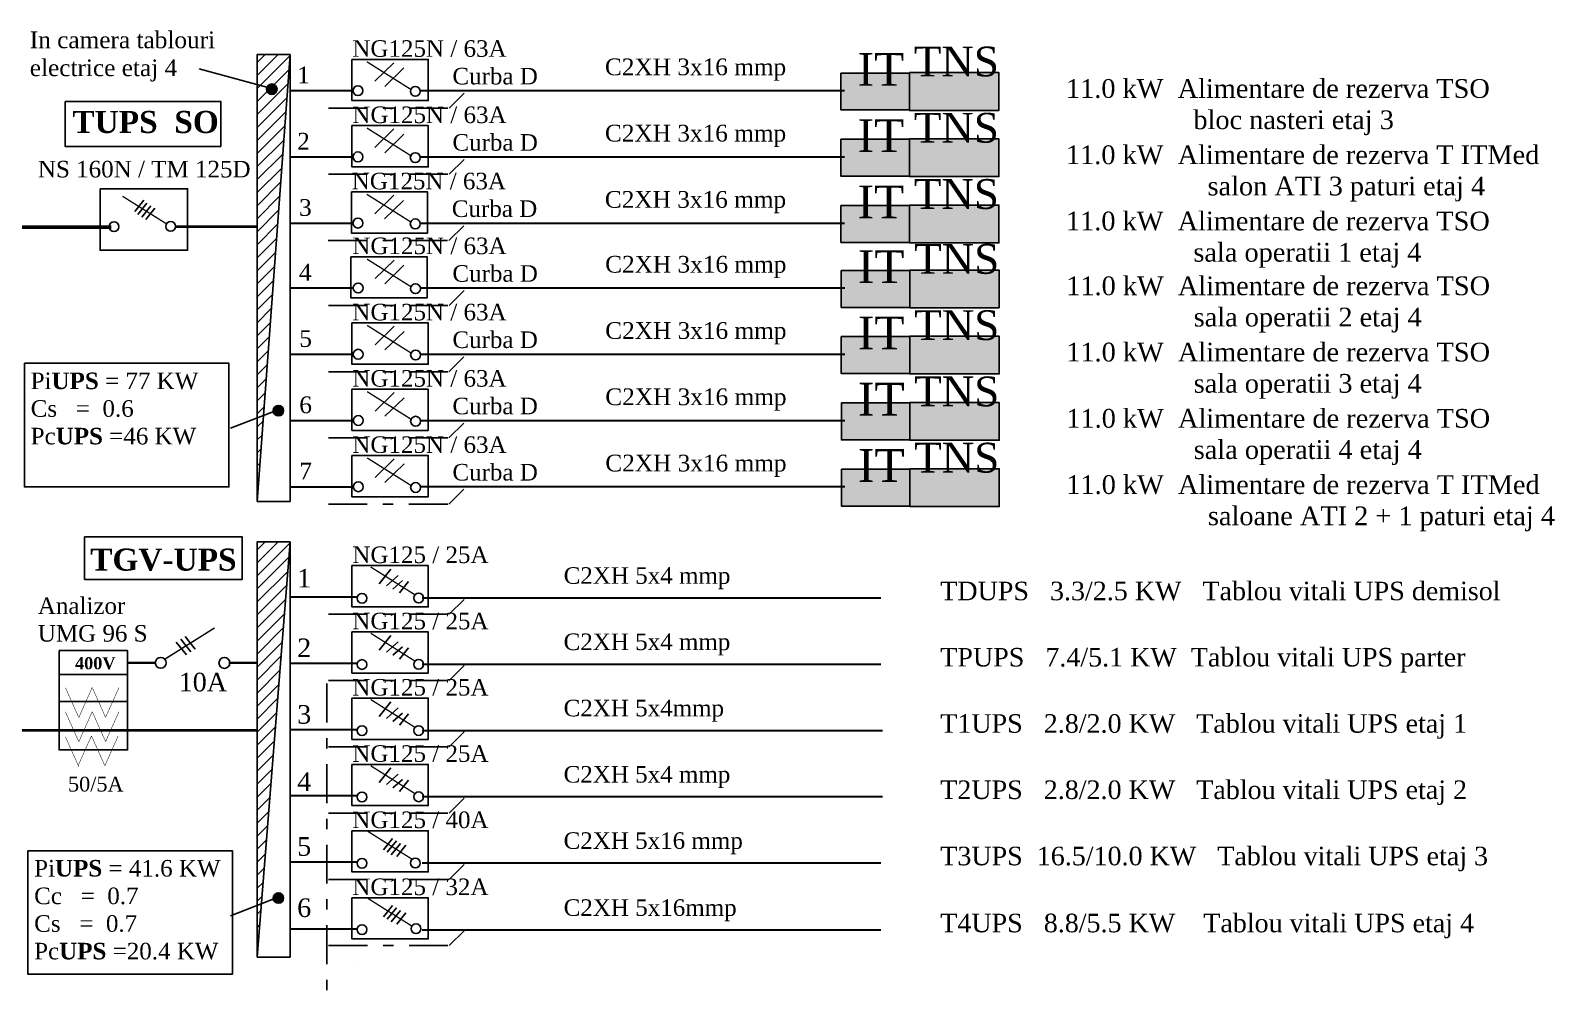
# Model space of a CAD drawing. Extents: x -12085 to 47, y -14993 to 123352.
# Drawn here: x -11859.96 to -11839.26, y -14885.55 to -14872.49 of the extents above; entities that cross this region are included whole.
import ezdxf

# ---------------------------------------------------------------- set-up
doc = ezdxf.new("R2010")
doc.units = 0
doc.header["$MEASUREMENT"] = 0
doc.linetypes.add('DOUBLE_DASHED', pattern=[1.093611, 0.529167, -0.211667, 0.141111, -0.211667])
doc.layers.add('Circuite', color=7, linetype='CONTINUOUS', lineweight=25)
for name, color, linetype in [('circuite iluminat normal', 7, 'CONTINUOUS'), ('ELECTRICAL', 7, 'CONTINUOUS'), ('Texte', 7, 'CONTINUOUS')]:
    doc.layers.add(name, color=color, linetype=linetype)

msp = doc.modelspace()

# ---------------------------------------------------------------- hatches: boundary and pattern name
at = {"layer": 'circuite iluminat normal', "true_color": 0xffe085}
for points in [[(-11848.02, -14873.573), (-11848.02, -14873.071), (-11848.951, -14873.071), (-11848.951, -14873.573)], [(-11848.02, -14874.473), (-11848.02, -14873.971), (-11848.951, -14873.971), (-11848.951, -14874.473)], [(-11848.02, -14875.373), (-11848.02, -14874.871), (-11848.952, -14874.871), (-11848.952, -14875.373)], [(-11848.016, -14876.254), (-11848.016, -14875.752), (-11848.948, -14875.752), (-11848.948, -14876.254)], [(-11848.016, -14877.154), (-11848.016, -14876.652), (-11848.947, -14876.652), (-11848.947, -14877.154)], [(-11848.015, -14878.054), (-11848.015, -14877.552), (-11848.946, -14877.552), (-11848.946, -14878.054)], [(-11848.015, -14878.954), (-11848.015, -14878.452), (-11848.946, -14878.452), (-11848.946, -14878.954)]]:
    msp.add_hatch(color=41, dxfattribs=at).paths.add_polyline_path(points)
at = {"layer": 'circuite iluminat normal', "true_color": 0xff8a8a}
for points in [[(-11846.805, -14873.578), (-11846.805, -14873.066), (-11848.02, -14873.066), (-11848.02, -14873.578)], [(-11846.805, -14874.478), (-11846.805, -14873.966), (-11848.02, -14873.966), (-11848.02, -14874.478)], [(-11846.806, -14875.378), (-11846.806, -14874.866), (-11848.02, -14874.866), (-11848.02, -14875.378)], [(-11846.802, -14876.259), (-11846.802, -14875.747), (-11848.016, -14875.747), (-11848.016, -14876.259)], [(-11846.801, -14877.159), (-11846.801, -14876.647), (-11848.016, -14876.647), (-11848.016, -14877.159)], [(-11846.8, -14878.059), (-11846.8, -14877.547), (-11848.015, -14877.547), (-11848.015, -14878.059)], [(-11846.801, -14878.959), (-11846.801, -14878.447), (-11848.015, -14878.447), (-11848.015, -14878.959)]]:
    msp.add_hatch(color=11, dxfattribs=at).paths.add_polyline_path(points)
at = {"layer": 'ELECTRICAL', "linetype": 'Continuous'}
h = msp.add_hatch(dxfattribs=at)
h.set_pattern_fill('ANSI31', color=5, style=0)
h.set_pattern_definition([(45, (-11744.62252, -14777.81435), (-0.08838835, 0.08838835), [])])
h.paths.add_polyline_path([(-11856.437, -14872.82), (-11856.884, -14872.82), (-11856.884, -14878.89)])
for points in [[(-11856.614, -14873.291, 1), (-11856.756, -14873.291, 1)], [(-11856.524, -14877.657, 1), (-11856.666, -14877.657, 1)], [(-11856.524, -14884.277, 1), (-11856.666, -14884.277, 1)]]:
    msp.add_hatch(color=5, dxfattribs=at).paths.add_polyline_path(points)
h = msp.add_hatch(dxfattribs=at)
h.set_pattern_fill('ANSI31', color=5, style=0)
h.set_pattern_definition([(45, (-11744.62252, -14784.43417), (-0.08838835, 0.08838835), [])])
h.paths.add_polyline_path([(-11856.437, -14879.44), (-11856.884, -14879.44), (-11856.884, -14885.079)])

# ---------------------------------------------------------------- linework, layer by layer
at = {"layer": 'Circuite', "linetype": 'Continuous'}
msp.add_line((-11856.884, -14878.89), (-11856.437, -14878.89), dxfattribs=at)
at = {"layer": 'Circuite', "linetype": 'DOUBLE_DASHED'}
for p, q in [((-11857.844, -14880.973), (-11857.983, -14880.8)), ((-11857.783, -14880.933), (-11857.921, -14880.76)), ((-11857.724, -14880.897), (-11857.862, -14880.724))]:
    msp.add_line(p, q, dxfattribs=at)
at = {"layer": 'Circuite', "color": 5, "linetype": 'Continuous', "ltscale": 5}
for points in [[(-11859.494, -14873.458), (-11857.378, -14873.458), (-11857.378, -14874.069), (-11859.494, -14874.069)], [(-11859.228, -14879.372), (-11857.086, -14879.372), (-11857.086, -14879.95), (-11859.228, -14879.95)]]:
    msp.add_lwpolyline(points, close=True, dxfattribs=at)
at = {"layer": 'Circuite', "linetype": 'Continuous', "flags": 128}
for points, const_width in [([(-11865.215, -14876.503), (-11865.215, -14875.164), (-11858.864, -14875.164)], 0.05), ([(-11858.134, -14881.03), (-11857.462, -14880.608)], 0.0202), ([(-11858.134, -14881.03), (-11857.462, -14880.608)], 0.0202), ([(-11858.27, -14881.083), (-11858.65, -14881.083)], 0.0303), ([(-11856.884, -14881.083), (-11857.27, -14881.083)], 0.0303)]:
    msp.add_lwpolyline(points, dxfattribs=dict(at, const_width=const_width))
at = {"layer": 'Circuite', "linetype": 'Continuous', "ltscale": 5}
msp.add_lwpolyline([(-11859.575, -14880.915), (-11858.645, -14880.915), (-11858.645, -14882.266), (-11859.575, -14882.266)], close=True, dxfattribs=at)
at = {"layer": 'Circuite', "linetype": 'Continuous'}
for centre in [(-11858.193, -14881.082), (-11857.329, -14881.084)]:
    msp.add_circle(centre, 0.0743, dxfattribs=at)
at = {"layer": 'circuite iluminat normal'}
for p, q in [((-11855.285, -14873.183), (-11855.025, -14872.931)), ((-11855.151, -14873.253), (-11854.892, -14873.001)), ((-11855.285, -14874.083), (-11855.025, -14873.831)), ((-11855.151, -14874.153), (-11854.892, -14873.901)), ((-11855.285, -14874.983), (-11855.026, -14874.731)), ((-11855.152, -14875.053), (-11854.893, -14874.801)), ((-11855.281, -14875.863), (-11855.022, -14875.611)), ((-11855.148, -14875.933), (-11854.889, -14875.681)), ((-11855.28, -14876.763), (-11855.021, -14876.511)), ((-11855.147, -14876.833), (-11854.888, -14876.581)), ((-11855.28, -14877.663), (-11855.02, -14877.411)), ((-11855.147, -14877.733), (-11854.887, -14877.481)), ((-11855.28, -14878.563), (-11855.02, -14878.311)), ((-11855.147, -14878.633), (-11854.887, -14878.381))]:
    msp.add_line(p, q, dxfattribs=at)
for points in [[(-11848.951, -14873.071), (-11848.02, -14873.071), (-11848.02, -14873.573), (-11848.951, -14873.573)], [(-11848.02, -14873.066), (-11846.805, -14873.066), (-11846.805, -14873.578), (-11848.02, -14873.578)], [(-11848.951, -14873.971), (-11848.02, -14873.971), (-11848.02, -14874.473), (-11848.951, -14874.473)], [(-11848.02, -14873.966), (-11846.805, -14873.966), (-11846.805, -14874.478), (-11848.02, -14874.478)], [(-11848.952, -14874.871), (-11848.02, -14874.871), (-11848.02, -14875.373), (-11848.952, -14875.373)], [(-11848.02, -14874.866), (-11846.806, -14874.866), (-11846.806, -14875.378), (-11848.02, -14875.378)], [(-11848.948, -14875.752), (-11848.016, -14875.752), (-11848.016, -14876.254), (-11848.948, -14876.254)], [(-11848.016, -14875.747), (-11846.802, -14875.747), (-11846.802, -14876.259), (-11848.016, -14876.259)], [(-11848.947, -14876.652), (-11848.016, -14876.652), (-11848.016, -14877.154), (-11848.947, -14877.154)], [(-11848.016, -14876.647), (-11846.801, -14876.647), (-11846.801, -14877.159), (-11848.016, -14877.159)], [(-11848.946, -14877.552), (-11848.015, -14877.552), (-11848.015, -14878.054), (-11848.946, -14878.054)], [(-11848.015, -14877.547), (-11846.8, -14877.547), (-11846.8, -14878.059), (-11848.015, -14878.059)], [(-11848.946, -14878.452), (-11848.015, -14878.452), (-11848.015, -14878.954), (-11848.946, -14878.954)], [(-11848.015, -14878.447), (-11846.801, -14878.447), (-11846.801, -14878.959), (-11848.015, -14878.959)]]:
    msp.add_lwpolyline(points, close=True, dxfattribs=at)
at = {"layer": 'ELECTRICAL', "color": 5, "linetype": 'Continuous'}
for p, q in [((-11857.672, -14873.015), (-11856.691, -14873.281)), ((-11857.245, -14877.897), (-11856.6, -14877.647)), ((-11857.245, -14884.517), (-11856.6, -14884.267))]:
    msp.add_line(p, q, dxfattribs=at)
at = {"layer": 'ELECTRICAL', "linetype": 'Continuous'}
for p, q in [((-11856.437, -14872.82), (-11856.884, -14878.89)), ((-11858.894, -14875.158), (-11858.894, -14875.158)), ((-11855.567, -14878.837), (-11855.567, -14878.837)), ((-11856.437, -14879.44), (-11856.884, -14885.079)), ((-11855.224, -14880.009), (-11855.068, -14879.81)), ((-11855.125, -14880.037), (-11854.968, -14879.895)), ((-11855.039, -14880.08), (-11854.911, -14879.966)), ((-11855.558, -14880.572), (-11855.558, -14880.572)), ((-11855.224, -14880.909), (-11855.068, -14880.71)), ((-11855.125, -14880.937), (-11854.968, -14880.795)), ((-11855.039, -14880.98), (-11854.911, -14880.866)), ((-11855.224, -14881.809), (-11855.068, -14881.61)), ((-11855.125, -14881.837), (-11854.968, -14881.695)), ((-11855.039, -14881.88), (-11854.911, -14881.766)), ((-11855.224, -14882.709), (-11855.068, -14882.51)), ((-11855.125, -14882.737), (-11854.968, -14882.595)), ((-11855.039, -14882.78), (-11854.911, -14882.666)), ((-11855.558, -14884.696), (-11855.558, -14884.696)), ((-11856.884, -14885.079), (-11856.437, -14885.079)), ((-11855.567, -14885.211), (-11855.567, -14885.211))]:
    msp.add_line(p, q, dxfattribs=at)
at = {"layer": 'ELECTRICAL', "linetype": 'DOUBLE_DASHED'}
for p, q in [((-11854.275, -14873.547), (-11854.072, -14873.345)), ((-11855.914, -14873.547), (-11854.275, -14873.547)), ((-11854.275, -14874.447), (-11854.073, -14874.245)), ((-11855.914, -14874.447), (-11854.275, -14874.447)), ((-11858.545, -14874.953), (-11858.422, -14874.799)), ((-11858.504, -14874.995), (-11858.381, -14874.841)), ((-11858.451, -14875.027), (-11858.328, -14874.873)), ((-11858.396, -14875.062), (-11858.273, -14874.908)), ((-11854.279, -14875.347), (-11854.077, -14875.145)), ((-11855.918, -14875.347), (-11854.279, -14875.347)), ((-11854.275, -14876.228), (-11854.073, -14876.025)), ((-11855.914, -14876.228), (-11854.275, -14876.228)), ((-11854.278, -14877.128), (-11854.075, -14876.925)), ((-11855.916, -14877.128), (-11854.278, -14877.128)), ((-11854.277, -14878.028), (-11854.075, -14877.825)), ((-11855.916, -14878.028), (-11854.277, -14878.028)), ((-11854.277, -14878.928), (-11854.075, -14878.725)), ((-11855.916, -14878.928), (-11854.277, -14878.928)), ((-11854.95, -14880.131), (-11854.827, -14879.977)), ((-11854.275, -14880.423), (-11854.073, -14880.22)), ((-11855.914, -14880.423), (-11854.275, -14880.423)), ((-11854.95, -14881.031), (-11854.827, -14880.877)), ((-11854.275, -14881.323), (-11854.073, -14881.12)), ((-11855.939, -14881.365), (-11855.909, -14918.923)), ((-11855.914, -14881.323), (-11854.275, -14881.323)), ((-11854.95, -14881.931), (-11854.827, -14881.777)), ((-11854.275, -14882.223), (-11854.073, -14882.02)), ((-11855.914, -14882.223), (-11854.275, -14882.223)), ((-11854.95, -14882.831), (-11854.827, -14882.677)), ((-11854.275, -14883.123), (-11854.073, -14882.92)), ((-11855.914, -14883.123), (-11854.275, -14883.123)), ((-11855.168, -14883.623), (-11855.045, -14883.469)), ((-11855.115, -14883.655), (-11854.992, -14883.501)), ((-11855.061, -14883.691), (-11854.938, -14883.537)), ((-11854.987, -14883.712), (-11854.864, -14883.558)), ((-11854.275, -14884.023), (-11854.073, -14883.821)), ((-11855.914, -14884.023), (-11854.275, -14884.023)), ((-11855.168, -14884.533), (-11855.045, -14884.379)), ((-11855.115, -14884.565), (-11854.992, -14884.411)), ((-11855.061, -14884.601), (-11854.938, -14884.447)), ((-11854.987, -14884.633), (-11854.864, -14884.479)), ((-11854.275, -14884.923), (-11854.073, -14884.721)), ((-11855.914, -14884.923), (-11854.275, -14884.923))]:
    msp.add_line(p, q, dxfattribs=at)
at = {"layer": 'ELECTRICAL', "linetype": 'Continuous'}
for points in [[(-11856.884, -14878.89), (-11856.884, -14872.82), (-11856.437, -14872.82), (-11856.437, -14878.89)], [(-11856.884, -14885.079), (-11856.884, -14879.44), (-11856.437, -14879.44), (-11856.437, -14885.079)]]:
    msp.add_lwpolyline(points, dxfattribs=at)
for points in [[(-11855.596, -14872.886), (-11854.56, -14872.886), (-11854.56, -14873.446), (-11855.596, -14873.446)], [(-11855.596, -14873.786), (-11854.56, -14873.786), (-11854.56, -14874.346), (-11855.596, -14874.346)], [(-11859.019, -14874.643), (-11857.829, -14874.643), (-11857.829, -14875.478), (-11859.019, -14875.478)], [(-11855.604, -14874.686), (-11854.567, -14874.686), (-11854.567, -14875.246), (-11855.604, -14875.246)], [(-11855.61, -14875.566), (-11854.574, -14875.566), (-11854.574, -14876.126), (-11855.61, -14876.126)], [(-11855.596, -14876.466), (-11854.56, -14876.466), (-11854.56, -14877.026), (-11855.596, -14877.026)], [(-11855.596, -14877.366), (-11854.56, -14877.366), (-11854.56, -14877.926), (-11855.596, -14877.926)], [(-11855.596, -14878.266), (-11854.56, -14878.266), (-11854.56, -14878.826), (-11855.596, -14878.826)], [(-11855.596, -14879.762), (-11854.56, -14879.762), (-11854.56, -14880.322), (-11855.596, -14880.322)], [(-11855.596, -14880.662), (-11854.56, -14880.662), (-11854.56, -14881.222), (-11855.596, -14881.222)], [(-11855.596, -14881.562), (-11854.56, -14881.562), (-11854.56, -14882.122), (-11855.596, -14882.122)], [(-11855.596, -14882.462), (-11854.56, -14882.462), (-11854.56, -14883.022), (-11855.596, -14883.022)], [(-11855.596, -14883.362), (-11854.56, -14883.362), (-11854.56, -14883.922), (-11855.596, -14883.922)], [(-11855.596, -14884.272), (-11854.56, -14884.272), (-11854.56, -14884.832), (-11855.596, -14884.832)]]:
    msp.add_lwpolyline(points, close=True, dxfattribs=at)
at = {"layer": 'ELECTRICAL', "linetype": 'Continuous', "flags": 128}
for points, const_width in [([(-11854.789, -14873.298), (-11855.393, -14872.918)], 0.0182), ([(-11854.789, -14873.298), (-11855.393, -14872.918)], 0.0182), ([(-11856.437, -14873.312), (-11855.581, -14873.312)], 0.0273), ([(-11856.437, -14873.312), (-11855.582, -14873.312)], 0.0273), ([(-11856.437, -14873.312), (-11855.581, -14873.312)], 0.0273), ([(-11854.678, -14873.311), (-11848.9, -14873.311)], 0.0273), ([(-11854.789, -14874.198), (-11855.393, -14873.818)], 0.0182), ([(-11854.789, -14874.198), (-11855.393, -14873.818)], 0.0182), ([(-11856.437, -14874.212), (-11855.581, -14874.212)], 0.0273), ([(-11856.437, -14874.212), (-11855.582, -14874.212)], 0.0273), ([(-11856.437, -14874.212), (-11855.581, -14874.212)], 0.0273), ([(-11854.678, -14874.211), (-11848.9, -14874.211)], 0.0273), ([(-11858.115, -14875.12), (-11858.713, -14874.745)], 0.018), ([(-11854.79, -14875.098), (-11855.394, -14874.718)], 0.0182), ([(-11854.79, -14875.098), (-11855.394, -14874.718)], 0.0182), ([(-11857.993, -14875.158), (-11856.89, -14875.158)], 0.036), ([(-11856.437, -14875.112), (-11855.582, -14875.112)], 0.0273), ([(-11856.437, -14875.112), (-11855.582, -14875.112)], 0.0273), ([(-11854.678, -14875.111), (-11848.9, -14875.111)], 0.0273), ([(-11854.786, -14875.979), (-11855.39, -14875.599)], 0.0182), ([(-11854.786, -14875.979), (-11855.39, -14875.599)], 0.0182), ([(-11856.444, -14875.993), (-11855.578, -14875.993)], 0.0273), ([(-11856.437, -14875.993), (-11855.583, -14875.993)], 0.0273), ([(-11854.674, -14875.991), (-11848.896, -14875.991)], 0.0273), ([(-11854.785, -14876.879), (-11855.389, -14876.499)], 0.0182), ([(-11854.785, -14876.879), (-11855.389, -14876.499)], 0.0182), ([(-11856.437, -14876.893), (-11855.577, -14876.893)], 0.0273), ([(-11856.437, -14876.893), (-11855.577, -14876.893)], 0.0273), ([(-11854.674, -14876.891), (-11848.896, -14876.891)], 0.0273), ([(-11854.784, -14877.779), (-11855.389, -14877.399)], 0.0182), ([(-11854.784, -14877.779), (-11855.389, -14877.399)], 0.0182), ([(-11856.437, -14877.793), (-11855.576, -14877.793)], 0.0273), ([(-11856.437, -14877.793), (-11855.576, -14877.793)], 0.0273), ([(-11854.673, -14877.791), (-11848.895, -14877.791)], 0.0273), ([(-11854.784, -14878.679), (-11855.389, -14878.299)], 0.0182), ([(-11854.784, -14878.679), (-11855.389, -14878.299)], 0.0182), ([(-11856.437, -14878.693), (-11855.577, -14878.693)], 0.0273), ([(-11856.437, -14878.693), (-11855.577, -14878.693)], 0.0273), ([(-11854.673, -14878.691), (-11848.895, -14878.691)], 0.0273), ([(-11854.742, -14880.157), (-11855.34, -14879.781)], 0.018), ([(-11854.742, -14880.157), (-11855.34, -14879.781)], 0.018), ([(-11856.429, -14880.188), (-11855.524, -14880.188)], 0.027), ([(-11856.429, -14880.188), (-11855.524, -14880.188)], 0.027), ([(-11854.645, -14880.202), (-11848.408, -14880.202)], 0.027), ([(-11854.742, -14881.057), (-11855.34, -14880.681)], 0.018), ([(-11854.742, -14881.057), (-11855.34, -14880.681)], 0.018), ([(-11856.429, -14881.088), (-11855.524, -14881.088)], 0.027), ([(-11856.429, -14881.088), (-11855.524, -14881.088)], 0.027), ([(-11854.645, -14881.102), (-11848.408, -14881.102)], 0.027), ([(-11854.645, -14881.102), (-11848.408, -14881.102)], 0.027), ([(-11854.742, -14881.957), (-11855.34, -14881.581)], 0.018), ([(-11854.742, -14881.957), (-11855.34, -14881.581)], 0.018), ([(-11860.563, -14882.001), (-11856.894, -14882.001)], 0.036), ([(-11856.429, -14881.988), (-11855.524, -14881.988)], 0.027), ([(-11854.645, -14882.002), (-11848.385, -14882.002)], 0.027), ([(-11854.645, -14882.002), (-11848.408, -14882.002)], 0.027), ([(-11854.742, -14882.857), (-11855.34, -14882.481)], 0.018), ([(-11854.742, -14882.857), (-11855.34, -14882.481)], 0.018), ([(-11856.429, -14882.888), (-11855.524, -14882.888)], 0.027), ([(-11854.645, -14882.902), (-11848.385, -14882.902)], 0.027), ([(-11854.645, -14882.902), (-11848.408, -14882.902)], 0.027), ([(-11854.78, -14883.749), (-11855.377, -14883.373)], 0.018), ([(-11856.429, -14883.788), (-11855.524, -14883.788)], 0.027), ([(-11854.645, -14883.802), (-11848.408, -14883.802)], 0.027), ([(-11854.78, -14884.659), (-11855.377, -14884.283)], 0.018), ([(-11856.429, -14884.698), (-11855.524, -14884.698)], 0.027), ([(-11856.429, -14884.698), (-11855.524, -14884.698)], 0.027), ([(-11856.429, -14884.698), (-11855.57, -14884.698)], 0.018), ([(-11854.645, -14884.712), (-11848.408, -14884.712)], 0.027)]:
    msp.add_lwpolyline(points, dxfattribs=dict(at, const_width=const_width))
at = {"layer": 'ELECTRICAL', "color": 5, "linetype": 'Continuous'}
for points in [[(-11860.047, -14877.014), (-11857.267, -14877.014), (-11857.267, -14878.692), (-11860.047, -14878.692)], [(-11859.999, -14883.634), (-11857.22, -14883.634), (-11857.22, -14885.312), (-11859.999, -14885.312)]]:
    msp.add_lwpolyline(points, close=True, dxfattribs=at)
for centre in [(-11856.685, -14873.291), (-11856.595, -14877.657), (-11856.595, -14884.277)]:
    msp.add_circle(centre, 0.071, dxfattribs=at)
at = {"layer": 'ELECTRICAL', "linetype": 'Continuous'}
for centre, radius in [((-11855.515, -14873.31), 0.0669), ((-11855.515, -14873.31), 0.0669), ((-11854.735, -14873.32), 0.0669), ((-11855.515, -14874.21), 0.0669), ((-11855.515, -14874.21), 0.0669), ((-11854.736, -14874.22), 0.0669), ((-11858.059, -14875.155), 0.0662), ((-11855.515, -14875.11), 0.0669), ((-11855.515, -14875.11), 0.0669), ((-11854.736, -14875.12), 0.0669), ((-11858.828, -14875.158), 0.0662), ((-11855.511, -14875.991), 0.0669), ((-11854.732, -14876.001), 0.0669), ((-11855.511, -14876.891), 0.0669), ((-11855.511, -14876.891), 0.0669), ((-11854.731, -14876.901), 0.0669), ((-11855.51, -14877.791), 0.0669), ((-11855.51, -14877.791), 0.0669), ((-11854.731, -14877.801), 0.0669), ((-11855.51, -14878.691), 0.0669), ((-11855.51, -14878.691), 0.0669), ((-11854.731, -14878.701), 0.0669), ((-11855.459, -14880.205), 0.0662), ((-11854.689, -14880.202), 0.0662), ((-11855.459, -14881.105), 0.0662), ((-11854.689, -14881.102), 0.0662), ((-11855.459, -14882.005), 0.0662), ((-11854.689, -14882.002), 0.0662), ((-11855.459, -14882.905), 0.0662), ((-11854.689, -14882.902), 0.0662), ((-11855.459, -14883.805), 0.0662), ((-11854.735, -14883.802), 0.0662), ((-11855.459, -14884.705), 0.0662), ((-11854.724, -14884.694), 0.0662)]:
    msp.add_circle(centre, radius, dxfattribs=at)
at = {"layer": 'Texte', "linetype": 'Continuous'}
for p, q in [((-11858.645, -14882.266), (-11858.645, -14881.243)), ((-11859.574, -14881.606), (-11858.643, -14881.606)), ((-11859.574, -14882.263), (-11858.643, -14882.263))]:
    msp.add_line(p, q, dxfattribs=at)
msp.add_lwpolyline([(-11859.575, -14880.915), (-11858.645, -14880.915), (-11858.645, -14881.243), (-11859.575, -14881.243)], close=True, dxfattribs=at)
at = {"layer": 'Texte', "linetype": 'Continuous', "const_width": 0.00657, "flags": 128}
for points in [[(-11859.489, -14881.42), (-11859.307, -14881.826)], [(-11859.125, -14881.417), (-11859.306, -14881.823)], [(-11859.125, -14881.417), (-11858.943, -14881.823)], [(-11858.761, -14881.417), (-11858.943, -14881.823)], [(-11859.489, -14881.748), (-11859.307, -14882.154)], [(-11859.125, -14881.745), (-11859.306, -14882.152)], [(-11859.125, -14881.745), (-11858.943, -14882.152)], [(-11858.761, -14881.745), (-11858.943, -14882.152)], [(-11859.489, -14882.087), (-11859.307, -14882.493)], [(-11859.135, -14882.074), (-11859.317, -14882.48)], [(-11859.135, -14882.074), (-11858.953, -14882.48)], [(-11858.772, -14882.074), (-11858.953, -14882.48)]]:
    msp.add_lwpolyline(points, dxfattribs=at)

# ---------------------------------------------------------------- texts
at = {"layer": 'Circuite', "attachment_point": 1}
for s, insert, char_height, width in [('{\\fTimes New Roman|b0|i0|c0|p18;     \\H0.6x;   IT}', (-11850.632, -14872.799), 0.7425, 25.06048), ('{\\fTimes New Roman|b0|i0|c0|p18;    \\H0.5x;    TNS}', (-11849.796, -14872.712), 0.81, 27.3387), ('{\\fTimes New Roman|b0|i0|c0|p18;    \\H0.5x;    TNS}', (-11849.796, -14873.612), 0.81, 27.3387), ('{\\fTimes New Roman|b0|i0|c0|p18;     \\H0.6x;   IT}', (-11850.632, -14873.699), 0.7425, 25.06048), ('{\\fTimes New Roman|b0|i0|c0|p18;     \\H0.6x;   IT}', (-11850.633, -14874.599), 0.7425, 25.06048), ('{\\fTimes New Roman|b0|i0|c0|p18;    \\H0.5x;    TNS}', (-11849.796, -14874.512), 0.81, 27.3387), ('{\\fTimes New Roman|b0|i0|c0|p18;     \\H0.6x;   IT}', (-11850.629, -14875.479), 0.7425, 25.06048), ('{\\fTimes New Roman|b0|i0|c0|p18;    \\H0.5x;    TNS}', (-11849.792, -14875.393), 0.81, 27.3387), ('{\\fTimes New Roman|b0|i0|c0|p18;    \\H0.5x;    TNS}', (-11849.791, -14876.293), 0.81, 27.3387), ('{\\fTimes New Roman|b0|i0|c0|p18;     \\H0.6x;   IT}', (-11850.628, -14876.379), 0.7425, 25.06048), ('{\\fTimes New Roman|b0|i0|c0|p18;     \\H0.6x;   IT}', (-11850.627, -14877.279), 0.7425, 25.06048), ('{\\fTimes New Roman|b0|i0|c0|p18;    \\H0.5x;    TNS}', (-11849.791, -14877.193), 0.81, 27.3387), ('{\\fTimes New Roman|b0|i0|c0|p18;     \\H0.6x;   IT}', (-11850.627, -14878.179), 0.7425, 25.06048), ('{\\fTimes New Roman|b0|i0|c0|p18;    \\H0.5x;    TNS}', (-11849.791, -14878.093), 0.81, 27.3387)]:
    msp.add_mtext(s, dxfattribs=dict(at, insert=insert, char_height=char_height, width=width))
at = {"layer": 'Circuite', "color": 5, "linetype": 'Continuous', "char_height": 0.225015, "width": 3.27837, "attachment_point": 1}
for s, insert in [('{\\fTimes New Roman|b0|i0|c0|p18;Pi\\fTimes New Roman|b1|i0|c0|p18;UPS\\fTimes New Roman|b0|i0|c0|p18; = 77 KW\\PCs   =  0.6\\PPc\\fTimes New Roman|b1|i0|c0|p18;UPS\\fTimes New Roman|b0|i0|c0|p18; =46 KW}', (-11859.961, -14877.14)), ('{\\fTimes New Roman|b0|i0|c0|p18;Pi\\fTimes New Roman|b1|i0|c0|p18;UPS\\fTimes New Roman|b0|i0|c0|p18; = 41.6 KW\\PCc   =  0.7\\PCs   =  0.7\\PPc\\fTimes New Roman|b1|i0|c0|p18;UPS\\fTimes New Roman|b0|i0|c0|p18; =20.4 KW}', (-11859.914, -14883.76))]:
    msp.add_mtext(s, dxfattribs=dict(at, insert=insert))
at = {"layer": 'ELECTRICAL', "linetype": 'Continuous', "attachment_point": 1}
for s, insert, char_height, width in [('{\\fTimes New Roman|b0|i0|c0|p18;In camera tablouri \\Pelectrice etaj 4}', (-11859.973, -14872.507), 0.22748, 6.40415), ('{\\fTimes New Roman|b0|i0|c0|p18;NG125N / 63A\\P                Curba D}', (-11855.59, -14872.626), 0.225, 62.98872), ('{\\fTimes New Roman|b0|i0|c0|p18;1}', (-11856.34, -14872.984), 0.22748, 0.73338), ('{\\fTimes New Roman|b1|i0|c0|p18;\\C5;TUPS  SO}', (-11859.394, -14873.586), 0.3, 6.40415), ('{\\fTimes New Roman|b0|i0|c0|p18;NG125N / 63A\\P                Curba D}', (-11855.59, -14873.526), 0.225, 62.98872), ('{\\fTimes New Roman|b0|i0|c0|p18;2}', (-11856.34, -14873.884), 0.22748, 0.73338), ('{\\fTimes New Roman|b0|i0|c0|p18;  \\H1.1201x;NS 160N / TM 125D}', (-11860.014, -14874.264), 0.20089, 6.40415), ('{\\fTimes New Roman|b0|i0|c0|p18;NG125N / 63A\\P                Curba D}', (-11855.598, -14874.426), 0.225, 62.98872), ('{\\fTimes New Roman|b0|i0|c0|p18;3}', (-11856.314, -14874.784), 0.22748, 0.73338), ('{\\fTimes New Roman|b0|i0|c0|p18;NG125N / 63A\\P                Curba D}', (-11855.59, -14875.306), 0.225, 62.98872), ('{\\fTimes New Roman|b0|i0|c0|p18;4}', (-11856.316, -14875.664), 0.22748, 0.73338), ('{\\fTimes New Roman|b0|i0|c0|p18;NG125N / 63A\\P                Curba D}', (-11855.59, -14876.206), 0.225, 62.98872), ('{\\fTimes New Roman|b0|i0|c0|p18;5}', (-11856.311, -14876.564), 0.22748, 0.73338), ('{\\fTimes New Roman|b0|i0|c0|p18;NG125N / 63A\\P                Curba D}', (-11855.59, -14877.106), 0.225, 62.98872), ('{\\fTimes New Roman|b0|i0|c0|p18;6}', (-11856.311, -14877.464), 0.22748, 0.73338), ('{\\fTimes New Roman|b0|i0|c0|p18;NG125N / 63A\\P                Curba D}', (-11855.59, -14878.006), 0.225, 62.98872), ('{\\fTimes New Roman|b0|i0|c0|p18;7}', (-11856.311, -14878.364), 0.22748, 0.73338), ('{\\fTimes New Roman|b1|i0|c0|p18;\\C5;TGV-UPS}', (-11859.152, -14879.53), 0.3, 6.40415), ('{\\fTimes New Roman|b0|i0|c0|p18;NG125 / 25A }', (-11855.59, -14879.502), 0.225, 62.98872), ('{\\fTimes New Roman|b0|i0|c0|p18;1}', (-11856.34, -14879.806), 0.25275, 0.81487), ('\\pt6.525;{\\fTimes New Roman|b0|i0|c0|p18;NG125 / 25A }', (-11855.59, -14880.402), 0.225, 62.98872), ('{\\fTimes New Roman|b0|i0|c0|p18;2}', (-11856.34, -14880.752), 0.25275, 0.81487), ('{\\fTimes New Roman|b0|i0|c0|p18;NG125 / 25A }', (-11855.59, -14881.302), 0.225, 62.98872), ('{\\fTimes New Roman|b0|i0|c0|p18;3}', (-11856.34, -14881.656), 0.25275, 0.81487), ('{\\fTimes New Roman|b0|i0|c0|p18;NG125 / 25A }', (-11855.59, -14882.202), 0.225, 62.98872), ('{\\fTimes New Roman|b0|i0|c0|p18;4}', (-11856.34, -14882.569), 0.25275, 0.81487), ('{\\fTimes New Roman|b0|i0|c0|p18;NG125 / 40A }', (-11855.59, -14883.102), 0.225, 62.98872), ('{\\fTimes New Roman|b0|i0|c0|p18;5}', (-11856.34, -14883.45), 0.25275, 0.81487), ('{\\fTimes New Roman|b0|i0|c0|p18;NG125 / 32A }', (-11855.59, -14884.012), 0.225, 62.98872), ('{\\fTimes New Roman|b0|i0|c0|p18;6}', (-11856.34, -14884.282), 0.25275, 0.81487)]:
    msp.add_mtext(s, dxfattribs=dict(at, insert=insert, char_height=char_height, width=width))
at = {"layer": 'ELECTRICAL', "linetype": 'DOUBLE_DASHED', "attachment_point": 1}
for s, insert, char_height, width in [('{\\fTimes New Roman|b0|i0|c0|p18;C2XH 3x16 mmp}', (-11852.158, -14872.874), 0.22748, 5.06517), ('{\\fTimes New Roman|b0|i0|c0|p18;         11.0 kW  Alimentare de rezerva TSO \\P                           bloc nasteri etaj 3}', (-11846.76, -14873.154), 0.25477, 15.39932), ('{\\fTimes New Roman|b0|i0|c0|p18;C2XH 3x16 mmp}', (-11852.158, -14873.774), 0.22748, 5.06517), ('{\\fTimes New Roman|b0|i0|c0|p18;         11.0 kW  Alimentare de rezerva T ITMed\\P                             salon ATI 3 paturi etaj 4}', (-11846.76, -14874.054), 0.25477, 15.39932), ('{\\fTimes New Roman|b0|i0|c0|p18;C2XH 3x16 mmp}', (-11852.159, -14874.674), 0.22748, 5.06517), ('{\\fTimes New Roman|b0|i0|c0|p18;         11.0 kW  Alimentare de rezerva TSO \\P                           sala operatii 1 etaj 4}', (-11846.76, -14874.954), 0.25477, 15.39932), ('{\\fTimes New Roman|b0|i0|c0|p18;C2XH 3x16 mmp}', (-11852.155, -14875.555), 0.22748, 5.06517), ('{\\fTimes New Roman|b0|i0|c0|p18;         11.0 kW  Alimentare de rezerva TSO \\P                           sala operatii 2 etaj 4}', (-11846.756, -14875.834), 0.25477, 15.39932), ('{\\fTimes New Roman|b0|i0|c0|p18;C2XH 3x16 mmp}', (-11852.154, -14876.455), 0.22748, 5.06517), ('{\\fTimes New Roman|b0|i0|c0|p18;         11.0 kW  Alimentare de rezerva TSO \\P                           sala operatii 3 etaj 4}', (-11846.756, -14876.734), 0.25477, 15.39932), ('{\\fTimes New Roman|b0|i0|c0|p18;C2XH 3x16 mmp}', (-11852.153, -14877.355), 0.22748, 5.06517), ('{\\fTimes New Roman|b0|i0|c0|p18;         11.0 kW  Alimentare de rezerva TSO \\P                           sala operatii 4 etaj 4}', (-11846.755, -14877.634), 0.25477, 15.39932), ('{\\fTimes New Roman|b0|i0|c0|p18;C2XH 3x16 mmp}', (-11852.153, -14878.255), 0.22748, 5.06517), ('{\\fTimes New Roman|b0|i0|c0|p18;         11.0 kW  Alimentare de rezerva T ITMed\\P                             saloane ATI 2 + 1 paturi etaj 4}', (-11846.755, -14878.534), 0.25477, 15.39932), ('\\pt3.1502;{\\fTimes New Roman|b0|i0|c0|p18;C2XH 5x4 mmp}', (-11852.719, -14879.784), 0.22501, 5.01036), ('{\\fTimes New Roman|b0|i0|c0|p18;     TDUPS   3.3/2.5 KW   Tablou vitali UPS demisol}', (-11848.078, -14879.98), 0.25202, 15.23268), ('{\\fTimes New Roman|b0|i0|c0|p18;C2XH 5x4 mmp}', (-11852.72, -14880.684), 0.22501, 5.01036), ('{\\fTimes New Roman|b0|i0|c0|p18;     TPUPS   7.4/5.1 KW  Tablou vitali UPS parter}', (-11848.078, -14880.88), 0.25202, 15.23268), ('{\\fTimes New Roman|b0|i0|c0|p18;C2XH 5x4mmp}', (-11852.72, -14881.584), 0.22501, 5.01036), ('{\\fTimes New Roman|b0|i0|c0|p18;     T1UPS   2.8/2.0 KW   Tablou vitali UPS etaj 1}', (-11848.078, -14881.78), 0.25202, 15.23268), ('{\\fTimes New Roman|b0|i0|c0|p18;C2XH 5x4 mmp}', (-11852.72, -14882.484), 0.22501, 5.01036), ('\\pt3.0242;{\\fTimes New Roman|b0|i0|c0|p18;     T2UPS   2.8/2.0 KW   Tablou vitali UPS etaj 2}', (-11848.078, -14882.68), 0.25202, 15.23268), ('{\\fTimes New Roman|b0|i0|c0|p18;C2XH 5x16 mmp}', (-11852.72, -14883.384), 0.22501, 5.01036), ('{\\fTimes New Roman|b0|i0|c0|p18;     T3UPS  16.5/10.0 KW   Tablou vitali UPS etaj 3}', (-11848.078, -14883.58), 0.25202, 15.23268), ('{\\fTimes New Roman|b0|i0|c0|p18;C2XH 5x16mmp}', (-11852.719, -14884.294), 0.22501, 5.01036), ('{\\fTimes New Roman|b0|i0|c0|p18;     T4UPS   8.8/5.5 KW    Tablou vitali UPS etaj 4}', (-11848.078, -14884.49), 0.25202, 15.23268)]:
    msp.add_mtext(s, dxfattribs=dict(at, insert=insert, char_height=char_height, width=width))
at = {"layer": 'Texte', "linetype": 'DOUBLE_DASHED', "insert": (-11859.864, -14880.194), "char_height": 0.22501, "width": 5.62796, "attachment_point": 1}
msp.add_mtext('{\\fTimes New Roman|b0|i0|c0|p18;Analizor \\PUMG 96 S}', dxfattribs=at)
at = {"layer": 'Texte', "linetype": 'Continuous', "attachment_point": 1}
for s, insert, char_height, width in [('{\\fTimes New Roman|b1|i0|c0|p18;400V}', (-11859.359, -14881.006), 0.16429, 0.27811), ('{\\fTimes New Roman|b0|i0|c0|p18;10A}', (-11857.95, -14881.217), 0.25275, 1.74691), ('{\\fTimes New Roman|b0|i0|c0|p18;50/5A}', (-11859.454, -14882.63), 0.2, 1.29972)]:
    msp.add_mtext(s, dxfattribs=dict(at, insert=insert, char_height=char_height, width=width))

doc.saveas('drawing.dxf')
